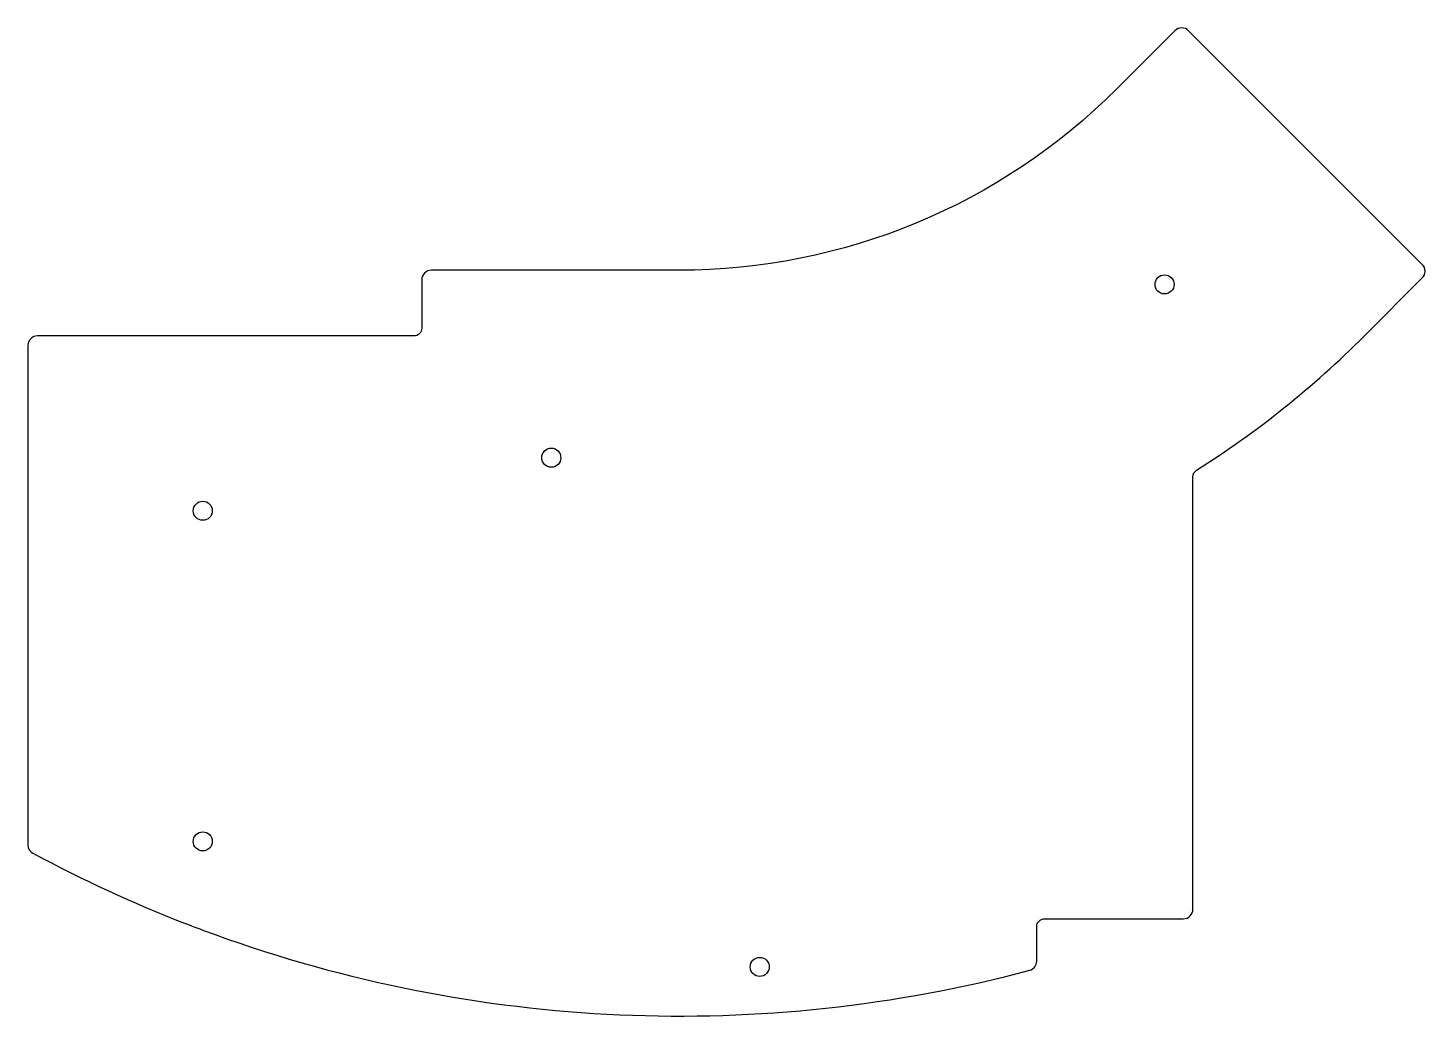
# Model space of a CAD drawing. Header units: millimetres. Extents: x -86 to 75, y -60 to 54.
import ezdxf

# ---------------------------------------------------------------- set-up
doc = ezdxf.new("R2010")
doc.units = ezdxf.units.MM
doc.layers.get('0').update_dxf_attribs({"linetype": 'CONTINUOUS'})

msp = doc.modelspace()

# ---------------------------------------------------------------- linework, layer by layer
msp.add_lwpolyline([(-41.5, 18.07), (-84.89, 18.07, 0.414214), (-85.99, 16.97), (-85.99, -40.58, 0.276008), (-85.41, -41.55, 0.030622), (-67.94, -49.61, 0.005983), (-64.42, -50.93, 0.152906), (29.45, -55.04, 0.340035), (30.26, -53.98), (30.26, -50, -0.414214), (31.16, -49.1), (47.16, -49.1, 0.414214), (48.26, -48), (48.26, 1.84, -0.257218), (48.68, 2.6, 0.055467), (67.95, 18.01), (74.69, 24.75, 0.414214), (74.69, 26.3), (47.75, 53.25, 0.414214), (46.19, 53.25), (39.45, 46.51, -0.198912), (-10.93, 25.64), (-39.5, 25.64, 0.414214), (-40.6, 24.54), (-40.6, 18.97, -0.414214)], format="xyb", close=True)
for centre in [(44.99, 24.01), (-25.68, 4.04), (-65.84, -2.08), (-65.84, -40.18), (-1.66, -54.65)]:
    msp.add_circle(centre, 1.1)

doc.saveas('drawing.dxf')
